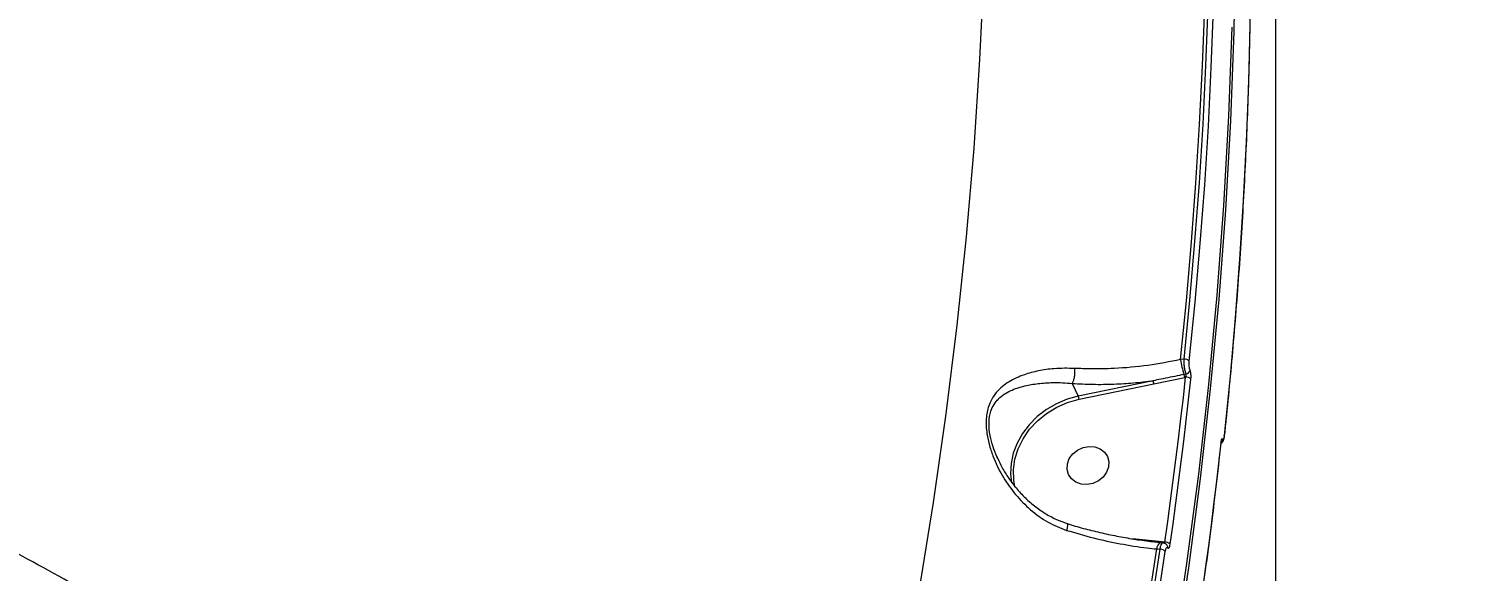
# Model space of a CAD drawing. Header units: millimetres. Extents: x -4335 to 4318, y -3792 to 3101.
# Drawn here: x 2450.8 to 2750.4, y 417.4 to 531 of the extents above; entities that cross this region are included whole.
import ezdxf

# ---------------------------------------------------------------- set-up
doc = ezdxf.new("R2010")
doc.units = ezdxf.units.MM
for name, color, linetype in [('DIKOM_ЗОНА', 80, 'Continuous'), ('DIKOM_ОБЪЕКТ', 7, 'Continuous'), ('DIKOM_РАЗМЕР_ОБЪЕКТА', 7, 'Continuous')]:
    doc.layers.add(name, color=color, linetype=linetype)
doc.styles.add('style1', font='arial.ttf', dxfattribs={"width": 0.8})
doc.dimstyles.new('1-50', dxfattribs={"dimtxt": 300, "dimasz": 200, "dimexe": 100, "dimexo": 0, "dimgap": 100, "dimtad": 1, "dimtxsty": 'style1', "dimcen": 200, "dimclrd": 7, "dimclre": 7, "dimclrt": 7, "dimadec": 1, "dimazin": 2, "dimtfac": 1, "dimtmove": 0, "dimatfit": 2, "dimfxl": 0, "dimlwd": 25, "dimlwe": 18, "dimarcsym": 0})

# ---------------------------------------------------------------- blocks, each defined once
blk = doc.blocks.new('*D2')
at = {"layer": 'Defpoints', "color": 0, "transparency": 16777216}
for p in [(2711.72, 601.17), (-2007.01, 181.47), (-2007.01, -2298.93)]:
    blk.add_point(p, dxfattribs=at)
at = {"layer": 'DIKOM_РАЗМЕР_ОБЪЕКТА', "color": 7, "lineweight": 18, "transparency": 16777216}
for p, q in [((2711.72, 601.17), (2711.72, -2398.93)), ((-2007.01, 181.47), (-2007.01, -2398.93))]:
    blk.add_line(p, q, dxfattribs=at)
at = {"layer": 'DIKOM_РАЗМЕР_ОБЪЕКТА', "color": 7, "lineweight": 25, "transparency": 16777216}
blk.add_line((2511.72, -2298.93), (-1807.01, -2298.93), dxfattribs=at)
at = {"layer": 'DIKOM_РАЗМЕР_ОБЪЕКТА', "color": 7, "transparency": 16777216}
for points in [[(-1807.01, -2265.6), (-1807.01, -2332.27), (-2007.01, -2298.93)], [(2511.72, -2265.6), (2511.72, -2332.27), (2711.72, -2298.93)]]:
    blk.add_solid(points, dxfattribs=at)
at = {"layer": 'DIKOM_РАЗМЕР_ОБЪЕКТА', "color": 7, "transparency": 16777216, "insert": (-22.56, -2045.76), "char_height": 300, "attachment_point": 5, "style": 'style1'}
blk.add_mtext('4750', dxfattribs=at)

msp = doc.modelspace()

# ---------------------------------------------------------------- linework, layer by layer
at = {"layer": 'DIKOM_ЗОНА', "color": 3, "lineweight": 15}
msp.add_lwpolyline([(1629.814, 3100.338, -0.4205658), (4317.777, 469.92), (4317.777, -16.224, -0.4142136), (1317.777, -3016.224), (-2004.986, -3016.224, -0.4142136), (-3504.986, -1516.224), (-3504.986, 1600.338, -0.4142136), (-2004.986, 3100.338), (1629.814, 3100.338)], format="xyb", dxfattribs=at)
at = {"layer": 'DIKOM_ОБЪЕКТ', "color": 7, "linetype": 'Continuous', "lineweight": 15}
for p, q in [((2692.5, 461.814), (2691.845, 461.679)), ((2692.96, 458.672), (2692.564, 458.591)), ((2669.191, 456.699), (2670.435, 454.048)), ((2686.099, 457.271), (2670.435, 454.048)), ((2670.598, 453.386), (2686.262, 456.61)), ((2686.262, 456.61), (2692.708, 457.973)), ((2692.708, 457.973), (2692.84, 458)), ((2687.999, 423.537), (2681.785, 424.168)), ((2687.619, 423.408), (2687.597, 423.409)), ((2687.619, 423.408), (2688.178, 423.354)), ((2688.486, 423.49), (2687.999, 423.537)), ((2686.846, 422.061), (2687.478, 422))]:
    msp.add_line(p, q, dxfattribs=at)
at = {"layer": 'DIKOM_ОБЪЕКТ', "color": 7, "linetype": 'Continuous', "lineweight": 15, "flags": 128}
for points in [[(2691.845, 461.679), (2693.075, 473.996), (2694.15, 486.309), (2695.07, 498.617), (2695.836, 510.917), (2696.446, 523.209), (2696.902, 535.49), (2697.203, 547.76), (2697.349, 560.015)], [(2697.992, 559.954), (2697.845, 547.723), (2697.544, 535.478), (2697.089, 523.221), (2696.479, 510.954), (2695.715, 498.678), (2694.797, 486.395), (2693.726, 474.106), (2692.5, 461.814)], [(2693.677, 461.39), (2694.904, 473.693), (2695.976, 485.991), (2696.895, 498.285), (2697.659, 510.571), (2698.27, 522.848), (2698.725, 535.115), (2699.027, 547.37), (2699.174, 559.611)], [(2645.062, 219.058), (2649.483, 232.031), (2655.452, 250.453), (2661.078, 268.932), (2666.359, 287.461), (2671.293, 306.035), (2675.879, 324.648), (2680.115, 343.295), (2684.001, 361.97), (2687.535, 380.667), (2690.716, 399.381), (2693.542, 418.105), (2696.014, 436.835), (2698.131, 455.565), (2699.891, 474.289), (2701.294, 493.001), (2702.341, 511.696), (2703.029, 530.367), (2703.36, 549.01)], [(2650.647, 542.998), (2649.792, 524.49), (2648.574, 505.961), (2646.993, 487.418), (2645.05, 468.866), (2642.746, 450.312), (2640.08, 431.76), (2637.055, 413.218), (2633.67, 394.691), (2629.927, 376.184), (2625.828, 357.704), (2621.373, 339.257), (2616.563, 320.849), (2611.402, 302.484)], [(2706.477, 544.049), (2706.33, 531.808), (2706.029, 519.553), (2705.573, 507.286), (2704.963, 495.009), (2704.198, 482.723), (2703.28, 470.429), (2702.207, 458.131), (2700.98, 445.828)], [(2702.6, 531.283), (2701.911, 512.611), (2700.865, 493.916), (2699.461, 475.204), (2697.701, 456.481), (2695.585, 437.751), (2693.113, 419.021), (2690.286, 400.296), (2687.105, 381.582), (2683.571, 362.885), (2679.686, 344.21), (2675.449, 325.564), (2670.863, 306.95), (2665.929, 288.376), (2660.649, 269.847), (2655.023, 251.369), (2649.708, 234.914)], [(2692.84, 458), (2692.362, 453.687), (2691.865, 449.373), (2691.349, 445.059), (2690.814, 440.745), (2690.261, 436.431), (2689.688, 432.117), (2689.097, 427.804), (2688.486, 423.49)], [(2689.661, 423.033), (2690.272, 427.35), (2690.864, 431.667), (2691.437, 435.985), (2691.991, 440.302), (2692.526, 444.62), (2693.042, 448.937), (2693.54, 453.255), (2694.019, 457.572)], [(2670.435, 454.048), (2668.106, 453.397), (2665.868, 452.45), (2663.772, 451.227), (2661.862, 449.757), (2660.179, 448.069), (2658.76, 446.201), (2657.637, 444.194), (2656.832, 442.09), (2656.365, 439.936), (2656.244, 437.778), (2656.43, 435.894)], [(2657.182, 435.005), (2656.921, 436.463), (2656.856, 438.654), (2657.167, 440.866), (2657.849, 443.046), (2658.883, 445.141), (2660.245, 447.101), (2661.903, 448.878), (2663.815, 450.429), (2665.937, 451.717), (2668.216, 452.711), (2670.598, 453.386)], [(2672.687, 443.531), (2673.915, 443.439), (2675.025, 443.03), (2675.928, 442.339), (2676.55, 441.42), (2676.841, 440.349), (2676.777, 439.212), (2676.364, 438.1), (2675.635, 437.106), (2674.649, 436.307), (2673.486, 435.771), (2672.24, 435.539), (2671.012, 435.631), (2669.902, 436.039), (2669, 436.731), (2668.378, 437.65), (2668.087, 438.721), (2668.15, 439.858), (2668.564, 440.969), (2669.293, 441.964), (2670.278, 442.762), (2671.441, 443.299), (2672.687, 443.531)], [(2700.248, 444.298), (2699.769, 439.981), (2699.272, 435.664), (2698.755, 431.346), (2698.22, 427.029), (2697.666, 422.711), (2697.093, 418.394), (2696.501, 414.077), (2695.89, 409.76)], [(2700.263, 444.194), (2700.264, 444.211), (2700.248, 444.298)], [(2700.995, 445.73), (2700.996, 445.742), (2700.98, 445.828)], [(2667.647, 324.201), (2670.574, 336.395), (2673.352, 348.604), (2675.979, 360.825), (2678.456, 373.057), (2680.781, 385.298), (2682.954, 397.546), (2684.976, 409.801), (2686.846, 422.061)], [(2687.478, 422), (2685.611, 409.766), (2683.593, 397.536), (2681.425, 385.313), (2679.105, 373.097), (2676.635, 360.89), (2674.015, 348.694), (2671.245, 336.51), (2668.325, 324.341)], [(2669.482, 323.803), (2672.404, 335.983), (2675.177, 348.177), (2677.799, 360.383), (2680.271, 372.6), (2682.593, 384.826), (2684.763, 397.059), (2686.783, 409.299), (2688.651, 421.544)]]:
    msp.add_lwpolyline(points, dxfattribs=at)
at = {"layer": 'DIKOM_ОБЪЕКТ', "color": 7, "linetype": 'Continuous', "lineweight": 15}
for centre, radius, start, end in [((2706.826, 463.54), 15.096, 187.082, 199.13991), ((2692.652, 460.39), 1.433, 44.31373, 96.09381), ((2689.712, 457.602), 3.019, 7.07257, 19.1322), ((2692.787, 459.757), 1.098, 279.07808, 345.47646), ((2683.565, 456.299), 2.715, 6.57433, 20.99493), ((2692.99, 456.579), 1.429, 43.98936, 96.03093), ((2667.879, 453.07), 2.737, 6.63243, 20.93623), ((2699.617, 445.142), 1.003, 313.79526, 355.55032), ((2688.548, 421.995), 1.703, 123.92317, 177.80074), ((2687.142, 423.726), 0.878, 336.539, 347.56436), ((2688.59, 422.019), 1.475, 43.43387, 94.0372), ((2688.294, 422.378), 0.869, 354.04282, 41.38987), ((2687.576, 420.519), 1.485, 43.65318, 93.80169)]:
    msp.add_arc(centre, radius, start, end, dxfattribs=at)
for points, knots in [([(2706.493, 543.967), (2706.467, 540.931), (2706.392, 532.129), (2706.031, 517.54), (2705.311, 500.196), (2704.279, 482.832), (2702.961, 465.759), (2701.799, 453.388), (2701.108, 446.812), (2700.995, 445.727)], [0, 0, 0, 0, 0.0930116, 0.269655, 0.4462997, 0.6229454, 0.7995916, 0.9669427, 1, 1, 1, 1]), ([(2605.678, 298.362), (2602.999, 301.807), (2597.632, 308.706), (2588.243, 319.203), (2577.92, 329.775), (2566.613, 340.384), (2554.401, 350.977), (2541.305, 361.523), (2527.334, 372.002), (2512.526, 382.399), (2496.936, 392.683), (2480.637, 402.806), (2463.705, 412.721), (2446.183, 422.398), (2428.089, 431.816), (2409.464, 440.965), (2390.374, 449.816), (2370.909, 458.332), (2351.159, 466.47), (2331.174, 474.209), (2310.981, 481.526), (2290.619, 488.418), (2270.162, 494.864), (2249.705, 500.836), (2229.345, 506.307), (2209.128, 511.26), (2189.093, 515.675), (2169.27, 519.556), (2149.733, 522.894), (2130.574, 525.673), (2111.878, 527.886), (2095.068, 529.386), (2080.02, 530.348), (2071.17, 530.639), (2066.745, 530.784)], [0, 0, 0, 0, 0.0315566, 0.0632128, 0.0949195, 0.1266266, 0.1582827, 0.1898395, 0.221397, 0.2530543, 0.2847618, 0.3164697, 0.3481271, 0.379685, 0.4112651, 0.4429442, 0.474674, 0.5064041, 0.5380835, 0.5696638, 0.6012951, 0.6330254, 0.6648064, 0.6965875, 0.7283184, 0.7599499, 0.7916592, 0.8234676, 0.8553267, 0.8871861, 0.9189952, 0.9507049, 0.9753525, 1, 1, 1, 1]), ([(2642.743, 214.586), (2641.711, 216.686), (2638.908, 222.389), (2633.319, 231.893), (2625.679, 243.122), (2616.844, 254.523), (2606.878, 266.039), (2595.82, 277.617), (2583.696, 289.221), (2570.505, 300.833), (2556.29, 312.433), (2541.104, 323.985), (2525.02, 335.435), (2508.11, 346.731), (2490.421, 357.834), (2471.966, 368.723), (2452.792, 379.384), (2432.963, 389.785), (2412.575, 399.879), (2391.72, 409.618), (2370.72, 418.854), (2349.624, 427.579), (2328.481, 435.807), (2307.091, 443.627), (2285.546, 451.006), (2263.939, 457.91), (2242.057, 464.398), (2219.933, 470.427), (2197.607, 475.973), (2175.423, 480.949), (2153.484, 485.333), (2131.892, 489.102), (2110.718, 492.241), (2090.007, 494.73), (2069.784, 496.579), (2050.107, 497.787), (2031.063, 498.353), (2012.76, 498.259), (1996.329, 497.597), (1986.325, 496.729), (1981.86, 496.342)], [0, 0, 0, 0, 0.0156522, 0.0424895, 0.0694115, 0.0963765, 0.1233415, 0.1502634, 0.1771007, 0.203938, 0.23086, 0.257825, 0.2847902, 0.3117121, 0.3385494, 0.3653867, 0.3923086, 0.4192738, 0.4462387, 0.4731606, 0.499998, 0.5258462, 0.55177, 0.5777322, 0.6036945, 0.6296182, 0.6554665, 0.6823039, 0.7092259, 0.736191, 0.763156, 0.7900781, 0.8169154, 0.843753, 0.8706749, 0.8976399, 0.9246051, 0.951527, 0.9783645, 1, 1, 1, 1]), ([(2097.76, 491.96), (2101.789, 491.465), (2112.643, 490.133), (2130.7, 487.452), (2151.959, 483.774), (2173.745, 479.452), (2195.993, 474.484), (2218.637, 468.87), (2241.179, 462.733), (2263.543, 456.108), (2285.661, 449.037), (2307.892, 441.405), (2330.163, 433.215), (2352.396, 424.483), (2374.1, 415.399), (2395.215, 406.005), (2415.691, 396.345), (2435.864, 386.262), (2455.647, 375.774), (2474.961, 364.907), (2493.381, 353.9), (2510.865, 342.797), (2527.392, 331.637), (2543.231, 320.239), (2558.296, 308.635), (2572.514, 296.858), (2585.573, 285.17), (2597.455, 273.608), (2608.169, 262.207), (2617.888, 250.78), (2626.537, 239.368), (2634.056, 228.01), (2640.018, 217.426), (2644.608, 207.613), (2648.034, 198.547), (2650.519, 189.671), (2652.05, 181.706), (2652.321, 176.819), (2652.436, 174.729)], [0, 0, 0, 0, 0.0167774, 0.0451999, 0.0736439, 0.1020662, 0.1313142, 0.1605858, 0.1898337, 0.2182561, 0.2467001, 0.2751225, 0.3043703, 0.333642, 0.3628899, 0.3913121, 0.4197563, 0.4481785, 0.4774264, 0.5066982, 0.5359458, 0.5643683, 0.5928125, 0.6212346, 0.6504826, 0.6797542, 0.709002, 0.7374242, 0.7658684, 0.7942906, 0.8235384, 0.8528101, 0.8820579, 0.9067953, 0.9315616, 0.9563279, 0.9813288, 1, 1, 1, 1]), ([(2098.259, 492.455), (2099.672, 492.292), (2104.476, 491.738), (2112.792, 490.633), (2123.175, 489.148), (2133.631, 487.509), (2144.13, 485.732), (2154.675, 483.812), (2165.269, 481.752), (2175.916, 479.55), (2186.62, 477.206), (2197.383, 474.719), (2208.208, 472.088), (2219.099, 469.314), (2230.059, 466.393), (2241.078, 463.329), (2252.12, 460.133), (2263.139, 456.816), (2274.105, 453.387), (2285.014, 449.849), (2295.869, 446.2), (2306.676, 442.439), (2317.437, 438.566), (2328.157, 434.579), (2338.836, 430.476), (2349.479, 426.258), (2360.089, 421.922), (2370.664, 417.469), (2381.176, 412.911), (2391.58, 408.265), (2401.841, 403.549), (2411.947, 398.767), (2421.902, 393.919), (2431.712, 389.001), (2441.381, 384.012), (2450.91, 378.952), (2460.302, 373.818), (2469.561, 368.61), (2478.688, 363.325), (2487.685, 357.962), (2496.534, 352.532), (2505.203, 347.055), (2513.653, 341.553), (2521.872, 336.036), (2529.86, 330.503), (2537.624, 324.951), (2545.165, 319.379), (2552.485, 313.784), (2559.588, 308.167), (2566.475, 302.524), (2573.146, 296.854), (2579.606, 291.155), (2585.844, 285.434), (2591.841, 279.711), (2597.569, 274.008), (2603.016, 268.339), (2608.179, 262.706), (2613.062, 257.107), (2617.668, 251.54), (2621.997, 246.002), (2626.051, 240.492), (2629.831, 235.009), (2633.337, 229.552), (2636.57, 224.117), (2639.528, 218.709), (2642.204, 213.342), (2644.583, 208.037), (2646.657, 202.812), (2648.425, 197.672), (2649.888, 192.616), (2651.051, 187.64), (2651.899, 182.748), (2652.417, 178.539), (2652.527, 175.996), (2652.569, 175.026)], [0, 0, 0, 0, 0.0059275, 0.0201443, 0.0343646, 0.0485132, 0.0625965, 0.0766305, 0.0906312, 0.1046148, 0.1185969, 0.1325907, 0.1466101, 0.1606706, 0.1747885, 0.1889797, 0.2032019, 0.2173711, 0.2314701, 0.2455152, 0.2595225, 0.2735077, 0.2874871, 0.3014752, 0.3154839, 0.3295295, 0.3436277, 0.3577947, 0.3720187, 0.3862177, 0.4003368, 0.4143973, 0.4284155, 0.4424071, 0.456388, 0.4703747, 0.4843776, 0.4984127, 0.5124958, 0.5266428, 0.5408619, 0.5550791, 0.5692234, 0.5833046, 0.5973387, 0.611342, 0.6253304, 0.6393198, 0.6533225, 0.667353, 0.6814268, 0.6955606, 0.7097696, 0.723997, 0.738174, 0.7522836, 0.7663417, 0.7803644, 0.7943677, 0.8083671, 0.8223767, 0.8364088, 0.850479, 0.864603, 0.8787961, 0.8930343, 0.9072424, 0.9213724, 0.9354405, 0.9494616, 0.9634497, 0.9774196, 0.9913856, 1, 1, 1, 1]), ([(2098.259, 492.297), (2102.433, 491.814), (2113.458, 490.539), (2131.887, 487.744), (2153.41, 484.005), (2175.302, 479.626), (2197.432, 474.664), (2219.705, 469.13), (2241.776, 463.116), (2263.606, 456.643), (2285.161, 449.755), (2306.655, 442.394), (2327.994, 434.593), (2349.087, 426.385), (2370.133, 417.68), (2391.083, 408.466), (2411.888, 398.75), (2432.228, 388.68), (2452.009, 378.304), (2471.138, 367.668), (2489.548, 356.805), (2507.195, 345.728), (2524.065, 334.46), (2540.111, 323.037), (2555.261, 311.512), (2569.442, 299.94), (2581.769, 289.087), (2592.42, 278.982), (2601.606, 269.629), (2610.074, 260.318), (2617.894, 250.966), (2625.019, 241.59), (2631.39, 232.215), (2636.99, 222.957), (2640.003, 216.916), (2641.508, 213.898)], [0, 0, 0, 0, 0.0196202, 0.0518272, 0.0841357, 0.116496, 0.1488562, 0.1811647, 0.2133717, 0.2443916, 0.2755022, 0.3066589, 0.3378156, 0.3689262, 0.3999461, 0.4321531, 0.4644616, 0.4968217, 0.5291819, 0.5614903, 0.5936972, 0.6259042, 0.6582125, 0.6905726, 0.7229329, 0.7552413, 0.7874483, 0.8135454, 0.8396692, 0.865793, 0.8918899, 0.9189025, 0.945945, 0.9729874, 1, 1, 1, 1]), ([(2691.845, 461.679), (2689.578, 461.242), (2684.98, 460.354), (2678.622, 459.804), (2673.512, 459.688), (2670.822, 459.805), (2669.724, 459.853)], [0, 0, 0, 0, 0.3072583, 0.6233108, 0.8463523, 1, 1, 1, 1]), ([(2692.5, 461.814), (2692.499, 461.757), (2692.497, 461.449), (2692.526, 460.833), (2692.624, 460.001), (2692.774, 459.229), (2692.898, 458.858), (2692.96, 458.672)], [0, 0, 0, 0, 0.0547641, 0.2944098, 0.5301235, 0.7646974, 1, 1, 1, 1]), ([(2669.724, 459.853), (2668.253, 459.871), (2665.575, 459.904), (2662.079, 459.381), (2658.873, 458.522), (2655.861, 457.174), (2653.655, 455.392), (2652.304, 453.479), (2651.469, 451.554), (2651.05, 448.97), (2651.274, 446.052), (2651.91, 443.347), (2652.982, 440.338), (2654.704, 436.955), (2657.266, 433.357), (2660.384, 430.187), (2663.961, 427.552), (2666.678, 426.482), (2668.001, 425.961)], [0, 0, 0, 0, 0.0785484, 0.1430588, 0.2076034, 0.2872148, 0.3665488, 0.4057529, 0.4448507, 0.4974433, 0.5496898, 0.5922693, 0.6349367, 0.7072948, 0.7797274, 0.8544834, 0.929138, 1, 1, 1, 1]), ([(2669.191, 456.703), (2669.277, 456.867), (2669.448, 457.194), (2669.636, 457.939), (2669.743, 458.77), (2669.753, 459.379), (2669.734, 459.728), (2669.727, 459.81), (2669.724, 459.853)], [0, 0, 0, 0, 0.2316232, 0.4632461, 0.6948639, 0.9264891, 0.9610284, 1, 1, 1, 1]), ([(2692.564, 458.591), (2692.241, 458.524), (2690.623, 458.191), (2688.47, 457.738), (2686.635, 457.377), (2686.099, 457.271)], [0, 0, 0, 0, 0.1504054, 0.7521309, 1, 1, 1, 1]), ([(2692.96, 458.672), (2692.97, 458.634), (2692.991, 458.557), (2692.977, 458.392), (2692.934, 458.213), (2692.881, 458.081), (2692.847, 458.013), (2692.84, 458)], [0, 0, 0, 0, 0.2177993, 0.4435272, 0.6835729, 0.9398545, 1, 1, 1, 1]), ([(2693.85, 459.482), (2693.814, 459.594), (2693.742, 459.817), (2693.672, 460.286), (2693.643, 460.792), (2693.655, 461.167), (2693.673, 461.355), (2693.677, 461.39)], [0, 0, 0, 0, 0.2340333, 0.4679406, 0.703955, 0.9448592, 1, 1, 1, 1]), ([(2694.019, 457.572), (2694.022, 457.607), (2694.041, 457.796), (2694.054, 458.172), (2694.027, 458.678), (2693.959, 459.146), (2693.887, 459.37), (2693.85, 459.482)], [0, 0, 0, 0, 0.055775, 0.2968051, 0.5326557, 0.7662177, 1, 1, 1, 1]), ([(2653.372, 441.424), (2653.098, 442.099), (2652.525, 443.509), (2651.908, 445.902), (2651.644, 448.533), (2652.022, 450.781), (2652.783, 452.365), (2653.404, 453.128), (2654.462, 454.187), (2656.174, 455.279), (2658.989, 456.21), (2662.008, 456.729), (2665.291, 456.939), (2667.802, 456.848), (2669.191, 456.703), (2669.191, 456.703)], [0, 0, 0, 0, 0.0616909, 0.1289233, 0.2072421, 0.2849954, 0.3418557, 0.4012636, 0.404303, 0.5292641, 0.6594181, 0.764433, 0.8712524, 0.9999337, 1, 1, 1, 1]), ([(2669.191, 456.699), (2670.612, 456.625), (2673.47, 456.476), (2677.766, 456.545), (2681.993, 456.791), (2684.727, 457.111), (2686.099, 457.271)], [0, 0, 0, 0, 0.2595516, 0.5218462, 0.7598779, 1, 1, 1, 1]), ([(2669.191, 456.703), (2669.191, 456.702), (2669.191, 456.701), (2669.191, 456.7), (2669.191, 456.699)], [0, 0, 0, 0, 0.61943, 1, 1, 1, 1]), ([(2700.263, 444.194), (2699.923, 441.141), (2698.936, 432.291), (2697.475, 420.775), (2696.281, 412.314), (2695.905, 409.65)], [0, 0, 0, 0, 0.265105, 0.7685948, 1, 1, 1, 1]), ([(2700.617, 445.064), (2700.613, 445.07), (2700.577, 445.125), (2700.503, 445.16), (2700.4, 445.032), (2700.308, 444.741), (2700.268, 444.446), (2700.248, 444.298)], [0, 0, 0, 0, 0.0278708, 0.2650579, 0.5077131, 0.7539579, 1, 1, 1, 1]), ([(2700.336, 444.6), (2700.335, 444.598), (2700.333, 444.593), (2700.313, 444.518), (2700.286, 444.387), (2700.271, 444.251), (2700.264, 444.189)], [0, 0, 0, 0, 0.1570493, 0.3897217, 0.7187062, 1, 1, 1, 1]), ([(2700.993, 445.731), (2700.99, 445.695), (2700.963, 445.401), (2700.886, 445.018), (2700.72, 444.603), (2700.526, 444.315), (2700.354, 444.214), (2700.3, 444.183)], [0, 0, 0, 0, 0.0547556, 0.4476935, 0.699625, 0.906123, 1, 1, 1, 1]), ([(2700.98, 445.828), (2700.961, 445.681), (2700.922, 445.386), (2700.832, 445.096), (2700.73, 444.968), (2700.656, 445.003), (2700.621, 445.058), (2700.617, 445.064)], [0, 0, 0, 0, 0.245784, 0.4917747, 0.7342854, 0.9715452, 1, 1, 1, 1]), ([(2653.371, 441.427), (2653.646, 440.821), (2654.272, 439.439), (2655.537, 437.322), (2657.155, 435.084), (2659.077, 432.95), (2661.188, 431.054), (2663.463, 429.478), (2665.763, 428.229), (2667.362, 427.67), (2668.12, 427.405)], [0, 0, 0, 0, 0.0942013, 0.2148743, 0.3506338, 0.488727, 0.6263849, 0.7574962, 0.8851384, 1, 1, 1, 1]), ([(2653.747, 440.683), (2653.629, 440.879), (2653.486, 441.116), (2653.389, 441.378), (2653.372, 441.424)], [0, 0, 0, 0, 0.8267505, 1, 1, 1, 1]), ([(2668.089, 427.325), (2668.114, 427.314), (2668.179, 427.285), (2668.177, 426.937), (2668.112, 426.482), (2668.04, 426.13), (2668.01, 426.001), (2668.001, 425.961)], [0, 0, 0, 0, 0.2082808, 0.5205524, 0.8328063, 0.9483987, 1, 1, 1, 1]), ([(2668.001, 425.961), (2669.879, 425.406), (2673.563, 424.317), (2679.241, 423.104), (2683.658, 422.403), (2686.176, 422.133), (2686.846, 422.061)], [0, 0, 0, 0, 0.3028903, 0.5944643, 0.8920252, 1, 1, 1, 1]), ([(2668.105, 427.375), (2668.387, 427.285), (2669.78, 426.837), (2672.37, 426.138), (2675.856, 425.292), (2679.392, 424.572), (2682.931, 423.988), (2685.68, 423.613), (2687.215, 423.478), (2687.602, 423.444)], [0, 0, 0, 0, 0.0447297, 0.2212236, 0.3993276, 0.578695, 0.7588723, 0.9392646, 1, 1, 1, 1]), ([(2688.176, 423.323), (2688.15, 423.335), (2688.047, 423.38), (2687.857, 423.168), (2687.634, 422.716), (2687.53, 422.239), (2687.478, 422)], [0, 0, 0, 0, 0.0980479, 0.3983396, 0.6993184, 1, 1, 1, 1]), ([(2688.176, 423.329), (2688.26, 423.325), (2688.475, 423.315), (2688.747, 423.158), (2688.883, 423.007), (2688.939, 422.946)], [0, 0, 0, 0, 0.2738738, 0.7055374, 1, 1, 1, 1]), ([(2688.486, 423.49), (2688.487, 423.441), (2688.488, 423.353), (2688.473, 423.302), (2688.466, 423.28)], [0, 0, 0, 0, 0.5678317, 1, 1, 1, 1]), ([(2689.158, 422.288), (2689.166, 422.28), (2689.218, 422.224), (2689.322, 422.193), (2689.461, 422.322), (2689.584, 422.604), (2689.635, 422.89), (2689.661, 423.033)], [0, 0, 0, 0, 0.0386045, 0.2781162, 0.5183369, 0.7592181, 1, 1, 1, 1]), ([(2688.651, 421.544), (2688.677, 421.687), (2688.729, 421.973), (2688.853, 422.255), (2688.994, 422.383), (2689.099, 422.352), (2689.151, 422.296), (2689.158, 422.288)], [0, 0, 0, 0, 0.2406735, 0.4814543, 0.7216298, 0.961215, 1, 1, 1, 1])]:
    msp.add_open_spline(points, degree=3, knots=knots, dxfattribs=at)

# ---------------------------------------------------------------- dimensions: what is measured, and where the dimension line sits
at = {"layer": 'DIKOM_РАЗМЕР_ОБЪЕКТА'}
dim = msp.add_linear_dim(base=(-2007.007, -2298.934), p1=(2711.721, 601.173), p2=(-2007.007, 181.474), text='4750', dimstyle='1-50', dxfattribs=at)
dim.commit()
dim.dimension.update_dxf_attribs({"geometry": '*D2', "text_midpoint": (-22.564, -2298.934), "dimtype": 160})

doc.saveas('drawing.dxf')
